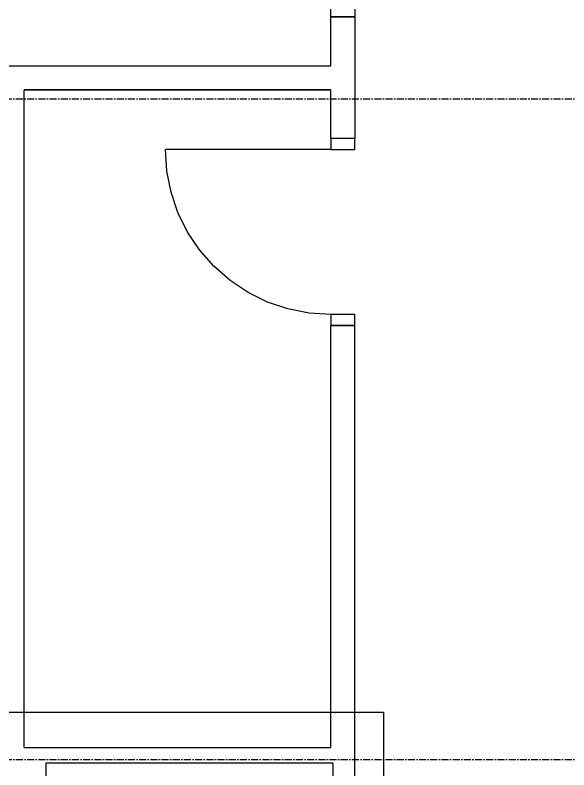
# Model space of a CAD drawing. Header units: millimetres. Extents: x -49883 to 71908, y -18440 to 67826.
# Drawn here: x 36626 to 39138, y 44228 to 47656 of the extents above; entities that cross this region are included whole.
import ezdxf

# ---------------------------------------------------------------- set-up
doc = ezdxf.new("R2010")
doc.units = ezdxf.units.MM
doc.linetypes.add('PCENTRE', pattern=[50.8, 31.75, -6.35, 6.35, -6.35])
doc.linetypes.add('PCENTRE2', pattern=[28.575, 19.05, -3.175, 3.175, -3.175])
for name, color, linetype in [('Boundaries_and_building_grids', 140, 'PCENTRE2'), ('Fourth Floor - Roofs', 2, 'Continuous'), ('Third Floor - Doors Windows and Openings', 1, 'Continuous'), ('Third Floor - Structural Members', 5, 'Continuous'), ('Third Floor - Walls', 3, 'Continuous')]:
    doc.layers.add(name, color=color, linetype=linetype)

msp = doc.modelspace()

# ---------------------------------------------------------------- linework, layer by layer
at = {"layer": 'Boundaries_and_building_grids', "color": 140, "linetype": 'PCENTRE', "lineweight": -3}
for p, q in [((-49882.8, 47275.7), (47817.2, 47275.7)), ((-49882.8, 44275.7), (47817.2, 44275.7))]:
    msp.add_line(p, q, dxfattribs=at)
at = {"layer": 'Fourth Floor - Roofs', "color": 1, "linetype": 'Continuous', "lineweight": -3}
for p, q in [((36537.2, 44490.7, 13800), (38297.2, 44490.7, 13800)), ((38297.2, 44490.7, 13800), (38297.2, 41260.7, 13800))]:
    msp.add_line(p, q, dxfattribs=at)
at = {"layer": 'Fourth Floor - Roofs', "color": 1, "linetype": 'Continuous'}
for p, q in [((36767.2, 44260.7, 13800), (38067.2, 44260.7, 13800)), ((36767.2, 42875.7, 13800), (36767.2, 44260.7, 13800)), ((38067.2, 44260.7, 13800), (38067.2, 42875.7, 13800))]:
    msp.add_line(p, q, dxfattribs=at)
at = {"layer": 'Third Floor - Doors Windows and Openings'}
for p, q in [((37313.6, 46947.8, 10350), (37307.2, 47045.7, 10350)), ((37332.8, 46851.6, 10350), (37313.6, 46947.8, 10350)), ((37364.3, 46758.7, 10350), (37332.8, 46851.6, 10350)), ((37407.7, 46670.7, 10350), (37364.3, 46758.7, 10350)), ((37462.2, 46589.2, 10350), (37407.7, 46670.7, 10350)), ((37526.9, 46515.4, 10350), (37462.2, 46589.2, 10350)), ((37600.6, 46450.7, 10350), (37526.9, 46515.4, 10350)), ((37682.2, 46396.2, 10350), (37600.6, 46450.7, 10350)), ((37770.2, 46352.8, 10350), (37682.2, 46396.2, 10350)), ((37863.1, 46321.3, 10350), (37770.2, 46352.8, 10350)), ((37959.3, 46302.1, 10350), (37863.1, 46321.3, 10350)), ((38057.2, 46295.7, 10350), (37959.3, 46302.1, 10350))]:
    msp.add_line(p, q, dxfattribs=at)
at = {"layer": 'Third Floor - Doors Windows and Openings', "linetype": 'Continuous'}
msp.add_line((38057.2, 47045.7, 10350), (37307.2, 47045.7, 10350), dxfattribs=at)
at = {"layer": 'Third Floor - Doors Windows and Openings', "linetype": 'Continuous', "elevation": 10350}
for points in [[(38167.2, 47648.2), (38057.2, 47648.2), (38057.2, 47698.2), (38167.2, 47698.2), (38167.2, 47648.2)], [(38167.2, 47095.7), (38057.2, 47095.7), (38057.2, 47045.7), (38167.2, 47045.7), (38167.2, 47095.7)], [(38167.2, 46295.7), (38057.2, 46295.7), (38057.2, 46245.7), (38167.2, 46245.7), (38167.2, 46295.7)]]:
    msp.add_lwpolyline(points, dxfattribs=at)
at = {"layer": 'Third Floor - Structural Members', "color": 5, "linetype": 'Continuous'}
msp.add_line((36667.2, 47315.7, 10350), (38057.2, 47315.7, 10350), dxfattribs=at)
at = {"layer": 'Third Floor - Walls', "color": 3, "linetype": 'Continuous'}
for p, q in [((38057.2, 47648.2, 10350), (38167.2, 47648.2, 10350)), ((38057.2, 47425.7, 10350), (38057.2, 47648.2, 10350)), ((38167.2, 47648.2, 10350), (38167.2, 47095.7, 10350)), ((36557.2, 47425.7, 10350), (38057.2, 47425.7, 10350)), ((36667.2, 44330.7, 10350), (36667.2, 47315.7, 10350)), ((38057.2, 47315.7, 10350), (36667.2, 47315.7, 10350)), ((38057.2, 47095.7, 10350), (38057.2, 47315.7, 10350)), ((38167.2, 47095.7, 10350), (38057.2, 47095.7, 10350)), ((38057.2, 44330.7, 10350), (38057.2, 46245.7, 10350)), ((38167.2, 46245.7, 10350), (38057.2, 46245.7, 10350)), ((38167.2, 43978.2, 10350), (38167.2, 46245.7, 10350)), ((36667.2, 44330.7, 10350), (38057.2, 44330.7, 10350))]:
    msp.add_line(p, q, dxfattribs=at)

doc.saveas('drawing.dxf')
